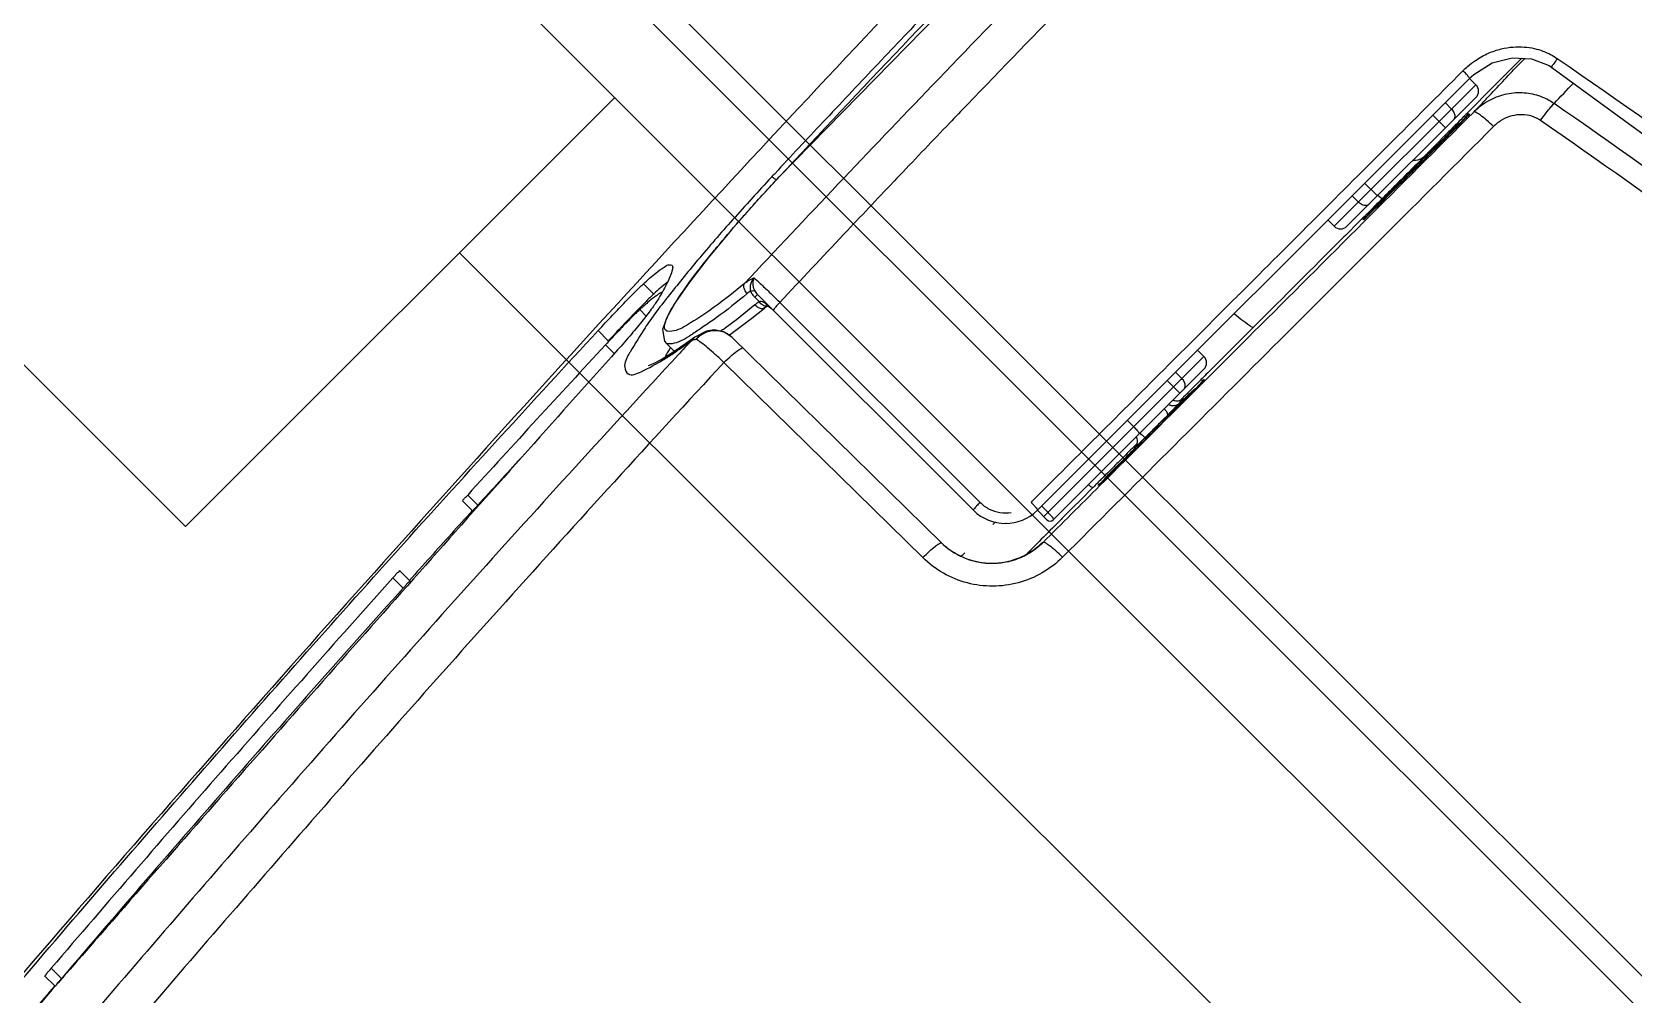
# Model space of a CAD drawing. Header units: millimetres. Extents: x 238075 to 303070, y -258150 to -205841.
# Drawn here: x 280618 to 280795.6, y -231018.2 to -230911.4 of the extents above; entities that cross this region are included whole.
import ezdxf

# ---------------------------------------------------------------- set-up
doc = ezdxf.new("R2010")
doc.units = ezdxf.units.MM
doc.header["$LTSCALE"] = 200
doc.layers.add('L4', color=4, linetype='Continuous')
doc.layers.add('아파트', color=253, linetype='Continuous')

msp = doc.modelspace()

# ---------------------------------------------------------------- linework, layer by layer
at = {"layer": 'L4'}
for p, q in [((280588.29, -230807.92), (281076.76, -231296.39)), ((281074.78, -231298.37), (280586.32, -230809.9)), ((280580.09, -230816.13, 0), (281068.56, -231304.6, 0)), ((280775.94, -230850.73), (280700.84, -230927.51)), ((280578.49, -230909.7), (280635.06, -230966.27)), ((280779.91, -230914.85), (280782.11, -230914.27)), ((280782.11, -230914.27), (280784.27, -230914.38)), ((280784.27, -230914.38), (280786.22, -230915.15)), ((280777.46, -230916.49), (280729.49, -230964.47)), ((280777.37, -230916.58), (280777.87, -230916.12)), ((280777.87, -230916.12), (280779.91, -230914.85)), ((280786.22, -230915.15), (280786.53, -230915.35)), ((280786.53, -230915.35), (280825.89, -230944.15)), ((280778.1, -230917.27), (280762.4, -230932.97)), ((280777.39, -230916.56), (280778.1, -230917.27)), ((280635.06, -230966.27), (280682.64, -230918.68, 0)), ((280778.1, -230918.69), (280763.81, -230932.97)), ((280775.41, -230919.96), (280774.7, -230919.25)), ((280774.72, -230922.06), (280773.31, -230920.64)), ((280776.3, -230921.63), (280775.33, -230922.61)), ((280776.74, -230921.18), (280776.3, -230921.63)), ((280776.98, -230920.93), (280776.74, -230921.18)), ((280777.1, -230920.8), (280776.98, -230920.93)), ((280777.19, -230920.7), (280777.1, -230920.8)), ((280777.23, -230920.66), (280777.19, -230920.7)), ((280777.26, -230920.62), (280777.23, -230920.66)), ((280777.29, -230920.59), (280777.26, -230920.62)), ((280777.31, -230920.57), (280777.29, -230920.59)), ((280777.32, -230920.56), (280777.31, -230920.57)), ((280777.33, -230920.55), (280777.32, -230920.56)), ((280775.33, -230922.61), (280773.28, -230924.68)), ((280773.28, -230924.68), (280770.28, -230927.67)), ((280700.84, -230927.51), (280698.65, -230929.89)), ((280700.84, -230927.51), (280700.85, -230927.5)), ((280767.19, -230929.6), (280765.77, -230928.18)), ((280770.28, -230927.67), (280768.02, -230929.9)), ((280698.65, -230929.89), (280695.6, -230933.35)), ((280764.38, -230929.58), (280765.08, -230930.28)), ((280768.02, -230929.9), (280766.95, -230930.95)), ((280761.69, -230932.26), (280762.4, -230932.97)), ((280765.69, -230932.17), (280765.67, -230932.18)), ((280765.71, -230932.15), (280765.69, -230932.17)), ((280765.74, -230932.12), (280765.71, -230932.15)), ((280765.77, -230932.09), (280765.74, -230932.12)), ((280765.81, -230932.05), (280765.77, -230932.09)), ((280765.86, -230932.01), (280765.81, -230932.05)), ((280765.98, -230931.9), (280765.86, -230932.01)), ((280766.12, -230931.76), (280765.98, -230931.9)), ((280766.38, -230931.51), (280766.12, -230931.76)), ((280766.95, -230930.95), (280766.38, -230931.51)), ((280695.6, -230933.35), (280692.99, -230936.48)), ((280665.43, -230935.9), (280957.82, -231228.28)), ((280692.99, -230936.48), (280690.91, -230939.17)), ((280685.82, -230939.35), (280686.96, -230940.48)), ((280690.91, -230939.17), (280689.38, -230941.38)), ((280689.38, -230941.38), (280688.4, -230943.09)), ((280698.17, -230940.83), (280698.47, -230940.53)), ((280698.17, -230940.83), (280698.67, -230941.34)), ((280698.47, -230940.53), (280722.41, -230964.47)), ((280685.41, -230942.21), (280686.12, -230942.92)), ((280688.4, -230943.09), (280687.93, -230944.41)), ((280695.47, -230944.92), (280697.84, -230943.15)), ((280697.84, -230943.15), (280699.23, -230942.04)), ((280699.23, -230942.04), (280699.29, -230941.99)), ((280699.29, -230941.99), (280699.57, -230941.8)), ((280699.59, -230941.77), (280699.33, -230941.5)), ((280699.59, -230941.77), (280699.59, -230941.77)), ((280699.59, -230941.78), (280699.6, -230941.78)), ((280699.6, -230941.78), (280699.61, -230941.78)), ((280699.61, -230941.78), (280699.77, -230941.89)), ((280699.77, -230941.89), (280700.02, -230942.1)), ((280700.02, -230942.1), (280700.31, -230942.38)), ((280700.31, -230942.38), (280700.39, -230942.45)), ((280700.39, -230942.45), (280700.39, -230942.44)), ((280700.95, -230941.41), (280723.13, -230963.59)), ((280680.8, -230944.54), (280681.93, -230945.68)), ((280687.93, -230944.41), (280688.16, -230945.73)), ((280692.82, -230944.6), (280691.53, -230945.26)), ((280693.68, -230944.47), (280692.82, -230944.6)), ((280694.72, -230944.67), (280693.68, -230944.47)), ((280695.66, -230945.29), (280694.72, -230944.67)), ((280695.29, -230945.04), (280695.47, -230944.92)), ((280681.62, -230946.12), (280682.57, -230947.07)), ((280688.16, -230945.73), (280688.33, -230945.93)), ((280688.32, -230945.91), (280689.25, -230946.85)), ((280688.33, -230945.93), (280688.32, -230945.91)), ((280690.5, -230946), (280689.07, -230946.98)), ((280691.53, -230945.26), (280690.5, -230946)), ((280691.53, -230945.26), (280691.18, -230945.62)), ((280718.86, -230968.09), (280695.66, -230945.29)), ((280747.96, -230947.41), (280747.25, -230946.7)), ((280686.44, -230948.42), (280686.35, -230948.44)), ((280686.99, -230948.18), (280686.44, -230948.42)), ((280687.88, -230947.71), (280686.99, -230948.18)), ((280689.07, -230946.98), (280687.88, -230947.71)), ((280716.79, -230969.72), (280694.75, -230948.07)), ((280747.96, -230947.41), (280730.19, -230965.18)), ((280747.96, -230948.83), (280731.25, -230965.53)), ((280745.29, -230951.49), (280743.88, -230950.08)), ((280744.81, -230949.15), (280745.51, -230949.86)), ((280747.82, -230950.2), (280747.73, -230950.3)), ((280747.86, -230950.16), (280747.82, -230950.2)), ((280747.89, -230950.12), (280747.86, -230950.16)), ((280747.92, -230950.09), (280747.89, -230950.12)), ((280747.94, -230950.07), (280747.92, -230950.09)), ((280747.95, -230950.05), (280747.94, -230950.07)), ((280747.96, -230950.05), (280747.95, -230950.05)), ((280746.93, -230951.13), (280745.96, -230952.11)), ((280747.37, -230950.67), (280746.93, -230951.13)), ((280747.61, -230950.43), (280747.37, -230950.67)), ((280747.73, -230950.3), (280747.61, -230950.43)), ((280745.96, -230952.11), (280743.91, -230954.18)), ((280744.73, -230952.34), (280744.49, -230952.25)), ((280744.98, -230952.37), (280744.73, -230952.34)), ((280745.21, -230952.34), (280744.98, -230952.37)), ((280745.41, -230952.26), (280745.21, -230952.34)), ((280745.55, -230952.17), (280745.41, -230952.26)), ((280745.6, -230952.13), (280745.55, -230952.17)), ((280745.6, -230952.14), (280745.6, -230952.13)), ((280740.17, -230955.2), (280739.46, -230954.49)), ((280743.91, -230954.18), (280740.91, -230957.17)), ((280740.91, -230957.17), (280738.66, -230959.4)), ((280740.29, -230957.53), (280740.36, -230957.45)), ((280737.59, -230960.45), (280737.01, -230961.01)), ((280738.66, -230959.4), (280737.59, -230960.45)), ((280736.32, -230961.67), (280736.3, -230961.68)), ((280736.34, -230961.65), (280736.32, -230961.67)), ((280736.37, -230961.62), (280736.34, -230961.65)), ((280736.41, -230961.59), (280736.37, -230961.62)), ((280736.45, -230961.55), (280736.41, -230961.59)), ((280736.49, -230961.51), (280736.45, -230961.55)), ((280736.61, -230961.4), (280736.49, -230961.51)), ((280736.75, -230961.26), (280736.61, -230961.4)), ((280737.01, -230961.01), (280736.75, -230961.26)), ((280665.75, -230963.41), (280666.88, -230964.54)), ((280666.34, -230962.78), (280667.47, -230963.91)), ((280729.49, -230964.47), (280730.55, -230965.53)), ((280729.96, -230963.99), (280730.67, -230964.7)), ((280726.02, -230965.93), (280725.98, -230965.93)), ((280726.05, -230965.93), (280726.02, -230965.93)), ((280727.13, -230965.79), (280727.13, -230965.79)), ((280730.03, -230968.06), (280730.08, -230968)), ((280730.08, -230968), (280730.12, -230968.04)), ((280659.9, -230972.27), (280658.77, -230971.14)), ((280659.19, -230973.1), (280658.05, -230971.97)), ((280620.18, -231015.28), (280621.31, -231016.42)), ((280619.44, -231016.1), (280620.58, -231017.23))]:
    msp.add_line(p, q, dxfattribs=at)
for points in [[(280700.85, -230927.5), (280718.97, -230908.1), (280737.43, -230889.02), (280756.2, -230870.26)], [(280741.1, -230893.48), (280733.28, -230901.38), (280725.52, -230909.34), (280717.83, -230917.36)], [(280744.94, -230895.65), (280737.14, -230903.53), (280729.4, -230911.48), (280721.71, -230919.48)], [(280718.9, -230902.98), (280696.16, -230926.97), (280673.81, -230951.32), (280651.84, -230976.02)], [(280717.26, -230909.22), (280715.33, -230911.25), (280713.4, -230913.28), (280711.47, -230915.32)], [(280777.17, -230915.25), (280777.46, -230915), (280777.75, -230914.77), (280778.06, -230914.56)], [(280778.06, -230914.56), (280778.52, -230914.26), (280779, -230913.99), (280779.49, -230913.77)], [(280783.18, -230914.32), (280781.62, -230915.9), (280780.05, -230917.48), (280778.48, -230919.07)], [(280779.49, -230913.77), (280779.95, -230913.58), (280780.42, -230913.41), (280780.9, -230913.3)], [(280780.9, -230913.3), (280781.33, -230913.19), (280781.78, -230913.11), (280782.23, -230913.08)], [(280782.11, -230915.81), (280782.58, -230915.32), (280783.04, -230914.83), (280783.51, -230914.34)], [(280782.23, -230913.08), (280782.64, -230913.05), (280783.05, -230913.04), (280783.46, -230913.08)], [(280783.46, -230913.08), (280783.83, -230913.1), (280784.2, -230913.16), (280784.56, -230913.24)], [(280784.56, -230913.24), (280784.9, -230913.32), (280785.22, -230913.41), (280785.54, -230913.53)], [(280785.54, -230913.53), (280785.83, -230913.64), (280786.12, -230913.77), (280786.39, -230913.91)], [(280786.39, -230913.91), (280786.64, -230914.05), (280786.89, -230914.19), (280787.12, -230914.35)], [(280787.12, -230914.35), (280786.99, -230914.53), (280786.93, -230914.7), (280786.76, -230914.89)], [(280787.12, -230914.35), (280801.06, -230923.92), (280814.7, -230933.92), (280828.01, -230944.35)], [(280711.47, -230915.32), (280709.55, -230917.35), (280707.63, -230919.39), (280705.72, -230921.43)], [(280760.44, -230931.94), (280765.82, -230926.56), (280771.2, -230921.19), (280776.58, -230915.81)], [(280776.58, -230915.81), (280776.61, -230915.77), (280776.64, -230915.74), (280776.67, -230915.71)], [(280776.67, -230915.71), (280776.83, -230915.55), (280777, -230915.4), (280777.17, -230915.25)], [(280776.67, -230915.71), (280776.81, -230915.84), (280776.93, -230915.97), (280777.05, -230916.1)], [(280777.05, -230916.1), (280777.14, -230916.21), (280777.22, -230916.32), (280777.31, -230916.43)], [(280777.31, -230916.43), (280777.34, -230916.48), (280777.4, -230916.55), (280777.36, -230916.59)], [(280778.78, -230919.33), (280779.89, -230918.16), (280781, -230916.98), (280782.11, -230915.81)], [(280786.76, -230914.89), (280786.63, -230915.04), (280786.43, -230915.21), (280786.53, -230915.34)], [(280717.83, -230917.36), (280710.84, -230924.64), (280703.9, -230931.96), (280697.02, -230939.33)], [(280778.1, -230918.69), (280778.49, -230918.3), (280778.49, -230917.66), (280778.1, -230917.27)], [(280783.22, -230918.17), (280782.58, -230918.15), (280781.93, -230918.21), (280781.3, -230918.36)], [(280785.09, -230918.51), (280784.49, -230918.31), (280783.86, -230918.2), (280783.22, -230918.17)], [(280786.77, -230919.35), (280787.48, -230918.6), (280788.2, -230917.84), (280788.91, -230917.09)], [(280721.71, -230919.48), (280721.06, -230920.16), (280720.4, -230920.85), (280719.75, -230921.53)], [(280775.7, -230920.37), (280775.63, -230920.22), (280775.53, -230920.08), (280775.41, -230919.96)], [(280778.19, -230919.35), (280777.85, -230919.7), (280777.51, -230920.04), (280777.17, -230920.39)], [(280779.47, -230919.09), (280778.88, -230919.41), (280778.34, -230919.83), (280777.86, -230920.3)], [(280777.86, -230920.3), (280778.08, -230920.07), (280778.29, -230919.85), (280778.5, -230919.63)], [(280778.48, -230919.07), (280778.38, -230919.16), (280778.29, -230919.26), (280778.19, -230919.35)], [(280778.5, -230919.63), (280778.59, -230919.53), (280778.69, -230919.43), (280778.78, -230919.33)], [(280781.3, -230918.36), (280780.66, -230918.52), (280780.04, -230918.76), (280779.47, -230919.09)], [(280786.77, -230919.35), (280786.25, -230918.99), (280785.68, -230918.71), (280785.09, -230918.51)], [(280785.89, -230920.39), (280786.06, -230920.17), (280786.24, -230919.95), (280786.42, -230919.73)], [(280786.42, -230919.73), (280786.53, -230919.6), (280786.64, -230919.46), (280786.77, -230919.35)], [(280824.68, -230947.18), (280812.32, -230937.53), (280799.67, -230928.25), (280786.77, -230919.35)], [(280705.72, -230921.43), (280703.95, -230923.31), (280702.17, -230925.2), (280700.41, -230927.1)], [(280719.75, -230921.53), (280717.91, -230923.45), (280716.09, -230925.36), (280714.26, -230927.28)], [(280777.86, -230920.3), (280769.72, -230928.44), (280761.58, -230936.59), (280753.43, -230944.73)], [(280774.85, -230922.93), (280775.28, -230922.48), (280775.69, -230921.99), (280776.19, -230921.62)], [(280776.38, -230921.54), (280775.99, -230922.01), (280775.54, -230922.42), (280775.11, -230922.83)], [(280776.05, -230921.52), (280775.74, -230921.83), (280775.43, -230922.14), (280775.12, -230922.45)], [(280775.65, -230921.13), (280775.74, -230921.05), (280775.78, -230920.92), (280775.79, -230920.8)], [(280775.79, -230920.8), (280775.8, -230920.65), (280775.76, -230920.51), (280775.7, -230920.37)], [(280776.86, -230920.7), (280776.59, -230920.97), (280776.32, -230921.25), (280776.05, -230921.52)], [(280776.19, -230921.62), (280776.51, -230921.37), (280776.84, -230921.12), (280777.06, -230920.78)], [(280777.15, -230920.75), (280776.83, -230920.94), (280776.62, -230921.26), (280776.38, -230921.54)], [(280777, -230920.56), (280776.95, -230920.61), (280776.91, -230920.65), (280776.86, -230920.7)], [(280777.17, -230920.39), (280777.11, -230920.45), (280777.06, -230920.5), (280777, -230920.56)], [(280777.06, -230920.78), (280777.13, -230920.66), (280777.27, -230920.41), (280777.37, -230920.5)], [(280777.37, -230920.5), (280777.45, -230920.58), (280777.24, -230920.69), (280777.15, -230920.75)], [(280778.12, -230920.34), (280778.03, -230920.29), (280777.93, -230920.24), (280777.86, -230920.3)], [(280778.61, -230920.65), (280778.46, -230920.55), (280778.32, -230920.45), (280778.12, -230920.34)], [(280779.29, -230921.2), (280779.06, -230921.01), (280778.83, -230920.82), (280778.61, -230920.65)], [(280780.05, -230921.91), (280779.8, -230921.67), (280779.55, -230921.43), (280779.29, -230921.2)], [(280781.01, -230921.17), (280780.66, -230921.37), (280780.34, -230921.62), (280780.05, -230921.91)], [(280782.1, -230920.72), (280781.72, -230920.82), (280781.35, -230920.97), (280781.01, -230921.17)], [(280783.22, -230920.59), (280782.84, -230920.58), (280782.46, -230920.63), (280782.1, -230920.72)], [(280784.3, -230920.77), (280783.95, -230920.65), (280783.59, -230920.6), (280783.22, -230920.59)], [(280785.27, -230921.24), (280784.98, -230921.04), (280784.65, -230920.88), (280784.3, -230920.77)], [(280785.27, -230921.24), (280785.47, -230920.96), (280785.68, -230920.67), (280785.89, -230920.39)], [(280823.09, -230949.03), (280810.76, -230939.4), (280798.14, -230930.13), (280785.27, -230921.24)], [(280780.05, -230921.91), (280771.91, -230930.06), (280763.76, -230938.2), (280755.61, -230946.35)], [(280775.04, -230922.53), (280774.16, -230923.42), (280773.28, -230924.31), (280772.41, -230925.19)], [(280773.17, -230924.59), (280773.73, -230924.04), (280774.31, -230923.5), (280774.85, -230922.93)], [(280775.11, -230922.83), (280774.56, -230923.36), (280774.02, -230923.92), (280773.48, -230924.47)], [(280775.12, -230922.45), (280775.09, -230922.48), (280775.07, -230922.51), (280775.04, -230922.53)], [(280772.41, -230925.19), (280771.93, -230925.68), (280771.45, -230926.16), (280770.97, -230926.64)], [(280771.33, -230926.42), (280771.94, -230925.81), (280772.55, -230925.19), (280773.17, -230924.59)], [(280771.41, -230925.64), (280771.77, -230925.59), (280772.14, -230925.45), (280772.4, -230925.19)], [(280773.48, -230924.47), (280772.88, -230925.09), (280772.26, -230925.69), (280771.65, -230926.3)], [(280700.41, -230927.1), (280700.27, -230927.24), (280700.14, -230927.39), (280700, -230927.53)], [(280770.97, -230926.64), (280770.45, -230927.16), (280769.94, -230927.68), (280769.42, -230928.19)], [(280769.5, -230928.25), (280770.1, -230927.64), (280770.72, -230927.03), (280771.33, -230926.42)], [(280771.65, -230926.3), (280771.04, -230926.91), (280770.43, -230927.53), (280769.81, -230928.14)], [(280771.17, -230925.66), (280771.25, -230925.65), (280771.33, -230925.65), (280771.41, -230925.64)], [(280700, -230927.53), (280698.56, -230929.08), (280697.12, -230930.66), (280695.71, -230932.24)], [(280697.58, -230931.1), (280698.65, -230929.88), (280699.75, -230928.69), (280700.85, -230927.5)], [(280700.3, -230927.65), (280700.21, -230927.59), (280700.11, -230927.52), (280700, -230927.53)], [(280700.55, -230927.83), (280700.47, -230927.77), (280700.38, -230927.71), (280700.3, -230927.65)], [(280713.5, -230928.08), (280711.7, -230929.98), (280709.9, -230931.88), (280708.1, -230933.78)], [(280714.26, -230927.28), (280714.01, -230927.55), (280713.75, -230927.81), (280713.5, -230928.08)], [(280769.42, -230928.19), (280768.89, -230928.73), (280768.35, -230929.26), (280767.81, -230929.8)], [(280767.87, -230929.89), (280768.43, -230929.36), (280768.96, -230928.8), (280769.5, -230928.25)], [(280769.81, -230928.14), (280769.25, -230928.69), (280768.68, -230929.23), (280768.13, -230929.8)], [(280765.5, -230930.58), (280765.35, -230930.51), (280765.2, -230930.4), (280765.08, -230930.28)], [(280765.93, -230930.66), (280765.78, -230930.68), (280765.63, -230930.64), (280765.5, -230930.58)], [(280766.26, -230930.53), (280766.17, -230930.61), (280766.05, -230930.65), (280765.93, -230930.66)], [(280767.6, -230930.01), (280767.29, -230930.32), (280766.98, -230930.63), (280766.67, -230930.94)], [(280766.74, -230931.01), (280767.08, -230930.6), (280767.49, -230930.26), (280767.87, -230929.89)], [(280768.13, -230929.8), (280767.7, -230930.24), (280767.28, -230930.71), (280766.79, -230931.11)], [(280767.24, -230929.54), (280767.3, -230929.58), (280767.34, -230929.62), (280767.4, -230929.66)], [(280767.4, -230929.66), (280767.53, -230929.76), (280767.7, -230929.89), (280767.81, -230929.8)], [(280767.68, -230929.93), (280767.66, -230929.96), (280767.63, -230929.99), (280767.6, -230930.01)], [(280767.81, -230929.8), (280767.77, -230929.84), (280767.73, -230929.89), (280767.68, -230929.93)], [(280695.71, -230932.24), (280694.39, -230933.72), (280693.09, -230935.22), (280691.82, -230936.74)], [(280694.24, -230934.97), (280695.07, -230933.98), (280695.91, -230932.99), (280696.77, -230932.01)], [(280696.77, -230932.01), (280696.9, -230931.86), (280697.03, -230931.71), (280697.16, -230931.57)], [(280697.16, -230931.57), (280697.3, -230931.41), (280697.44, -230931.25), (280697.58, -230931.1)], [(280751.91, -230940.48), (280754.75, -230937.63), (280757.6, -230934.79), (280760.44, -230931.94)], [(280765.55, -230932.06), (280765.2, -230932.41), (280764.86, -230932.75), (280764.51, -230933.1)], [(280765.61, -230932.23), (280765.53, -230932.15), (280765.74, -230932.03), (280765.84, -230931.97)], [(280765.71, -230931.9), (280765.66, -230931.96), (280765.6, -230932.01), (280765.55, -230932.06)], [(280765.87, -230932.03), (280765.82, -230932.12), (280765.69, -230932.3), (280765.61, -230932.23)], [(280765.86, -230931.76), (280765.81, -230931.81), (280765.76, -230931.85), (280765.71, -230931.9)], [(280765.84, -230931.97), (280766.15, -230931.78), (280766.38, -230931.48), (280766.6, -230931.18)], [(280766.07, -230931.55), (280766, -230931.62), (280765.93, -230931.69), (280765.86, -230931.76)], [(280765.92, -230931.95), (280765.91, -230931.98), (280765.89, -230932), (280765.87, -230932.03)], [(280766.79, -230931.11), (280766.48, -230931.37), (280766.14, -230931.61), (280765.92, -230931.95)], [(280766.67, -230930.94), (280766.47, -230931.14), (280766.27, -230931.35), (280766.07, -230931.55)], [(280766.6, -230931.18), (280766.65, -230931.12), (280766.69, -230931.06), (280766.74, -230931.01)], [(280708.04, -230933.85), (280705.67, -230936.37), (280703.31, -230938.88), (280700.95, -230941.41)], [(280708.1, -230933.78), (280708.08, -230933.81), (280708.06, -230933.83), (280708.04, -230933.85)], [(280762.4, -230932.97), (280762.79, -230933.36), (280763.42, -230933.36), (280763.81, -230932.97)], [(280764.23, -230933.38), (280763.83, -230933.78), (280763.43, -230934.18), (280763.03, -230934.58)], [(280764.51, -230933.1), (280764.42, -230933.19), (280764.32, -230933.29), (280764.23, -230933.38)], [(280691.22, -230938.77), (280692.02, -230937.7), (280692.86, -230936.64), (280693.71, -230935.61)], [(280693.71, -230935.61), (280693.77, -230935.54), (280693.82, -230935.47), (280693.88, -230935.4)], [(280693.88, -230935.4), (280694, -230935.26), (280694.12, -230935.12), (280694.24, -230934.97)], [(280763.03, -230934.58), (280761.44, -230936.17), (280759.85, -230937.76), (280758.25, -230939.36)], [(280687.21, -230938.15), (280687.5, -230937.92), (280687.8, -230937.7), (280688.12, -230937.49)], [(280688.12, -230937.49), (280688.3, -230937.37), (280688.48, -230937.24), (280688.7, -230937.23)], [(280691.82, -230936.74), (280690.7, -230938.08), (280689.61, -230939.43), (280688.53, -230940.8)], [(280688.7, -230937.23), (280688.79, -230937.22), (280688.89, -230937.23), (280688.97, -230937.28)], [(280689.04, -230937.73), (280688.97, -230938.02), (280688.89, -230938.26), (280688.79, -230938.5)], [(280688.97, -230937.28), (280688.98, -230937.29), (280688.99, -230937.3), (280689, -230937.31)], [(280689, -230937.31), (280689.1, -230937.41), (280689.07, -230937.57), (280689.04, -230937.73)], [(280684.98, -230940.17), (280685.25, -230939.89), (280685.53, -230939.61), (280685.82, -230939.35)], [(280685.82, -230939.35), (280686.27, -230938.94), (280686.73, -230938.52), (280687.21, -230938.15)], [(280688.46, -230939.19), (280687.96, -230939.59), (280687.47, -230940.01), (280687, -230940.44)], [(280688.27, -230939.6), (280688.12, -230939.89), (280687.97, -230940.17), (280687.81, -230940.46)], [(280688.79, -230938.5), (280688.65, -230938.86), (280688.46, -230939.24), (280688.27, -230939.6)], [(280689.33, -230941.5), (280689.93, -230940.56), (280690.56, -230939.66), (280691.22, -230938.77)], [(280697.02, -230939.33), (280695.94, -230940.22), (280694.84, -230941.1), (280693.71, -230941.91)], [(280696.95, -230939.64), (280696.95, -230939.53), (280696.96, -230939.42), (280697.02, -230939.33)], [(280697.52, -230938.99), (280697.35, -230939.09), (280697.18, -230939.21), (280697.02, -230939.33)], [(280698.08, -230938.69), (280697.89, -230938.78), (280697.7, -230938.88), (280697.52, -230938.99)], [(280697.69, -230939.42), (280697.67, -230939.5), (280697.66, -230939.57), (280697.65, -230939.65)], [(280697.76, -230939.21), (280697.73, -230939.28), (280697.71, -230939.35), (280697.69, -230939.42)], [(280697.85, -230939.02), (280697.81, -230939.09), (280697.79, -230939.15), (280697.76, -230939.21)], [(280697.95, -230938.85), (280697.91, -230938.9), (280697.88, -230938.96), (280697.85, -230939.02)], [(280697.95, -230939.18), (280697.94, -230939.25), (280697.94, -230939.32), (280697.94, -230939.38)], [(280697.94, -230939.38), (280697.95, -230939.46), (280697.96, -230939.53), (280697.97, -230939.6)], [(280698.07, -230938.69), (280698.03, -230938.74), (280697.99, -230938.79), (280697.95, -230938.85)], [(280697.97, -230939), (280697.96, -230939.06), (280697.95, -230939.12), (280697.95, -230939.18)], [(280698.01, -230938.84), (280698, -230938.89), (280697.98, -230938.95), (280697.97, -230939)], [(280697.97, -230939.6), (280697.99, -230939.69), (280698.01, -230939.77), (280698.03, -230939.84)], [(280698.07, -230938.69), (280698.05, -230938.74), (280698.03, -230938.79), (280698.01, -230938.84)], [(280698.07, -230938.69), (280698.31, -230938.89), (280698.54, -230939.1), (280698.77, -230939.32)], [(280698.77, -230939.32), (280699.1, -230939.63), (280699.44, -230939.95), (280699.77, -230940.26)], [(280758.25, -230939.36), (280756.66, -230940.95), (280755.07, -230942.54), (280753.48, -230944.13)], [(280682.4, -230942.83), (280682.87, -230942.34), (280683.34, -230941.84), (280683.81, -230941.35)], [(280683.81, -230941.35), (280684.2, -230940.95), (280684.59, -230940.56), (280684.98, -230940.17)], [(280686.11, -230941.3), (280685.72, -230941.69), (280685.33, -230942.09), (280684.94, -230942.49)], [(280686.45, -230941.29), (280686.1, -230941.59), (280685.75, -230941.9), (280685.41, -230942.21)], [(280686.96, -230940.48), (280686.67, -230940.75), (280686.39, -230941.02), (280686.11, -230941.3)], [(280687.23, -230940.68), (280686.96, -230940.88), (280686.71, -230941.08), (280686.45, -230941.29)], [(280687.48, -230941.01), (280687.28, -230941.35), (280687.05, -230941.68), (280686.82, -230942.01)], [(280687, -230940.44), (280686.99, -230940.46), (280686.97, -230940.47), (280686.96, -230940.48)], [(280687.29, -230940.65), (280687.27, -230940.66), (280687.25, -230940.67), (280687.23, -230940.68)], [(280687.9, -230940.28), (280687.68, -230940.38), (280687.48, -230940.51), (280687.29, -230940.65)], [(280687.81, -230940.46), (280687.7, -230940.64), (280687.59, -230940.83), (280687.48, -230941.01)], [(280688.49, -230940.85), (280688.34, -230941.04), (280688.19, -230941.23), (280688.04, -230941.42)], [(280688.53, -230940.8), (280688.51, -230940.81), (280688.5, -230940.83), (280688.49, -230940.85)], [(280697.32, -230940.43), (280696.2, -230941.36), (280695.07, -230942.28), (280693.89, -230943.13)], [(280697.06, -230940.04), (280697, -230939.91), (280696.96, -230939.78), (280696.95, -230939.64)], [(280697.32, -230940.43), (280697.21, -230940.31), (280697.13, -230940.18), (280697.06, -230940.04)], [(280697.49, -230940.29), (280697.43, -230940.34), (280697.37, -230940.38), (280697.32, -230940.43)], [(280697.67, -230940.16), (280697.61, -230940.2), (280697.55, -230940.25), (280697.49, -230940.29)], [(280697.65, -230939.65), (280697.64, -230939.73), (280697.64, -230939.81), (280697.64, -230939.9)], [(280697.64, -230939.9), (280697.64, -230939.98), (280697.65, -230940.07), (280697.67, -230940.16)], [(280697.67, -230940.16), (280697.74, -230940.14), (280697.8, -230940.12), (280697.87, -230940.11)], [(280697.67, -230940.16), (280697.73, -230940.28), (280697.8, -230940.4), (280697.88, -230940.51)], [(280697.87, -230940.11), (280697.96, -230940.09), (280698.06, -230940.07), (280698.14, -230940.1)], [(280697.88, -230940.51), (280697.97, -230940.62), (280698.07, -230940.73), (280698.17, -230940.83)], [(280698.03, -230939.84), (280698.06, -230939.93), (280698.1, -230940.02), (280698.14, -230940.1)], [(280698.14, -230940.1), (280698.18, -230940.18), (280698.23, -230940.24), (280698.28, -230940.31)], [(280698.28, -230940.31), (280698.34, -230940.39), (280698.4, -230940.46), (280698.47, -230940.53)], [(280698.67, -230941.34), (280698.59, -230941.39), (280698.5, -230941.44), (280698.42, -230941.5)], [(280698.77, -230941.32), (280698.74, -230941.32), (280698.7, -230941.33), (280698.67, -230941.34)], [(280699.07, -230941.73), (280698.91, -230941.63), (280698.78, -230941.49), (280698.67, -230941.34)], [(280699.01, -230941.34), (280698.93, -230941.32), (280698.85, -230941.31), (280698.77, -230941.32)], [(280699.16, -230941.4), (280699.11, -230941.38), (280699.06, -230941.36), (280699.01, -230941.34)], [(280699.33, -230941.5), (280699.28, -230941.47), (280699.22, -230941.43), (280699.16, -230941.4)], [(280699.77, -230940.26), (280699.99, -230940.48), (280700.21, -230940.69), (280700.44, -230940.91)], [(280700.44, -230940.91), (280700.61, -230941.08), (280700.78, -230941.24), (280700.95, -230941.41)], [(280744.48, -230947.9), (280746.86, -230945.52), (280749.24, -230943.14), (280751.62, -230940.76)], [(280751.62, -230940.76), (280751.72, -230940.67), (280751.81, -230940.57), (280751.91, -230940.48)], [(280680.8, -230944.54), (280681.33, -230943.97), (280681.86, -230943.4), (280682.4, -230942.83)], [(280684.94, -230942.49), (280684.47, -230942.98), (280683.99, -230943.48), (280683.52, -230943.98)], [(280684.65, -230942.94), (280684.48, -230943.11), (280684.32, -230943.28), (280684.15, -230943.44)], [(280685.07, -230942.53), (280684.93, -230942.67), (280684.79, -230942.8), (280684.65, -230942.94)], [(280685.41, -230942.21), (280685.29, -230942.32), (280685.18, -230942.42), (280685.07, -230942.53)], [(280686.82, -230942.01), (280686.49, -230942.45), (280686.15, -230942.89), (280685.81, -230943.33)], [(280688.04, -230941.42), (280687.52, -230942.08), (280687.01, -230942.76), (280686.52, -230943.45)], [(280688.32, -230943.44), (280688.55, -230942.75), (280688.93, -230942.12), (280689.33, -230941.5)], [(280693.71, -230941.91), (280692.85, -230942.53), (280691.96, -230943.11), (280691.05, -230943.69)], [(280693.89, -230943.13), (280693.43, -230943.46), (280692.95, -230943.78), (280692.48, -230944.1)], [(280698.18, -230941.68), (280697.1, -230942.57), (280696.01, -230943.46), (280694.87, -230944.27)], [(280698.42, -230941.5), (280698.33, -230941.56), (280698.25, -230941.62), (280698.18, -230941.68)], [(280698.6, -230942.02), (280698.44, -230941.93), (280698.3, -230941.82), (280698.18, -230941.68)], [(280699.02, -230942.12), (280698.87, -230942.14), (280698.72, -230942.09), (280698.6, -230942.02)], [(280699.23, -230942.03), (280699.17, -230942.08), (280699.09, -230942.11), (280699.02, -230942.12)], [(280699.47, -230941.84), (280699.34, -230941.87), (280699.19, -230941.81), (280699.07, -230941.73)], [(280699.52, -230941.64), (280699.46, -230941.59), (280699.4, -230941.54), (280699.33, -230941.5)], [(280699.57, -230941.79), (280699.54, -230941.81), (280699.51, -230941.83), (280699.47, -230941.84)], [(280699.69, -230941.78), (280699.63, -230941.73), (280699.58, -230941.68), (280699.52, -230941.64)], [(280699.85, -230941.93), (280699.8, -230941.88), (280699.74, -230941.83), (280699.69, -230941.78)], [(280700.02, -230942.09), (280699.97, -230942.03), (280699.91, -230941.98), (280699.85, -230941.93)], [(280700.2, -230942.26), (280700.14, -230942.2), (280700.08, -230942.14), (280700.02, -230942.09)], [(280700.39, -230942.44), (280700.33, -230942.38), (280700.26, -230942.32), (280700.2, -230942.26)], [(280700.31, -230942.14), (280700.27, -230942.18), (280700.21, -230942.26), (280700.25, -230942.3)], [(280700.57, -230941.81), (280700.48, -230941.92), (280700.39, -230942.03), (280700.31, -230942.14)], [(280700.95, -230941.41), (280700.82, -230941.54), (280700.68, -230941.67), (280700.57, -230941.81)], [(280751.32, -230942.63), (280751.6, -230942.88), (280751.89, -230943.14), (280752.17, -230943.35)], [(280670.03, -230956.26), (280673.6, -230952.34), (280677.19, -230948.43), (280680.8, -230944.54)], [(280683.52, -230943.98), (280682.99, -230944.54), (280682.46, -230945.11), (280681.93, -230945.68)], [(280682.97, -230944.67), (280682.75, -230944.91), (280682.53, -230945.14), (280682.31, -230945.37)], [(280684.49, -230944.92), (280683.98, -230945.52), (280683.47, -230946.11), (280682.95, -230946.69)], [(280683.59, -230944.02), (280683.39, -230944.24), (280683.18, -230944.46), (280682.97, -230944.67)], [(280684.15, -230943.44), (280683.97, -230943.64), (280683.78, -230943.83), (280683.59, -230944.02)], [(280686, -230944.22), (280685.44, -230945.09), (280684.94, -230945.99), (280684.38, -230946.86)], [(280685.81, -230943.33), (280685.38, -230943.87), (280684.94, -230944.4), (280684.49, -230944.92)], [(280686.52, -230943.45), (280686.35, -230943.71), (280686.17, -230943.96), (280686, -230944.22)], [(280688.27, -230944.49), (280688.03, -230944.23), (280688.21, -230943.77), (280688.32, -230943.44)], [(280689.2, -230944.57), (280688.89, -230944.63), (280688.49, -230944.71), (280688.27, -230944.49)], [(280691.05, -230943.69), (280690.47, -230944.07), (280689.87, -230944.44), (280689.2, -230944.57)], [(280691.29, -230944.9), (280691.24, -230944.94), (280691.19, -230944.97), (280691.13, -230945.01)], [(280692.48, -230944.1), (280692.08, -230944.37), (280691.69, -230944.63), (280691.29, -230944.9)], [(280692.11, -230945.01), (280692.2, -230944.93), (280692.29, -230944.86), (280692.39, -230944.8)], [(280692.23, -230945.01), (280692.34, -230944.93), (280692.46, -230944.86), (280692.58, -230944.8)], [(280692.39, -230944.8), (280692.49, -230944.74), (280692.59, -230944.69), (280692.7, -230944.65)], [(280692.58, -230944.8), (280692.7, -230944.74), (280692.82, -230944.68), (280692.95, -230944.64)], [(280692.7, -230944.65), (280692.74, -230944.63), (280692.78, -230944.62), (280692.82, -230944.6)], [(280692.95, -230944.64), (280693.08, -230944.6), (280693.21, -230944.57), (280693.35, -230944.54)], [(280693.35, -230944.54), (280693.47, -230944.52), (280693.6, -230944.51), (280693.73, -230944.51)], [(280693.73, -230944.51), (280693.85, -230944.51), (280693.97, -230944.51), (280694.09, -230944.52)], [(280694.09, -230944.52), (280694.2, -230944.54), (280694.31, -230944.56), (280694.42, -230944.59)], [(280694.8, -230944.33), (280694.66, -230944.42), (280694.52, -230944.52), (280694.39, -230944.61)], [(280694.42, -230944.59), (280694.52, -230944.61), (280694.63, -230944.64), (280694.73, -230944.68)], [(280694.73, -230944.68), (280694.84, -230944.73), (280694.94, -230944.77), (280695.04, -230944.83)], [(280694.87, -230944.27), (280694.84, -230944.29), (280694.82, -230944.31), (280694.8, -230944.33)], [(280695.04, -230944.83), (280695.15, -230944.89), (280695.25, -230944.95), (280695.35, -230945.02)], [(280753.43, -230944.73), (280751.63, -230946.53), (280749.84, -230948.33), (280748.04, -230950.12)], [(280753.48, -230944.13), (280751.77, -230945.83), (280750.07, -230947.54), (280748.37, -230949.24)], [(280752.17, -230943.35), (280752.45, -230943.56), (280752.7, -230943.73), (280753.05, -230943.99)], [(280753.05, -230943.99), (280753.2, -230944.1), (280753.36, -230944.22), (280753.48, -230944.13)], [(280682.95, -230946.69), (280679.41, -230950.65), (280675.87, -230954.61), (280672.34, -230958.57)], [(280681.62, -230946.12), (280679.07, -230948.87), (280676.52, -230951.63), (280673.98, -230954.4)], [(280682.31, -230945.37), (280682.08, -230945.62), (280681.85, -230945.87), (280681.62, -230946.12)], [(280689.23, -230945.95), (280688.94, -230946.01), (280688.59, -230946.08), (280688.34, -230945.92)], [(280688.81, -230946.4), (280688.71, -230946.57), (280688.61, -230946.74), (280688.52, -230946.91)], [(280691.13, -230945.01), (280690.55, -230945.41), (280689.92, -230945.8), (280689.23, -230945.95)], [(280689.34, -230946.92), (280689.96, -230946.5), (280690.57, -230946.06), (280691.18, -230945.62)], [(280691.18, -230945.62), (280690.67, -230946.16), (280690.17, -230946.7), (280689.67, -230947.24)], [(280691.18, -230945.62), (280691.25, -230945.58), (280691.33, -230945.55), (280691.42, -230945.53)], [(280691.42, -230945.53), (280691.47, -230945.52), (280691.52, -230945.51), (280691.57, -230945.51)], [(280691.57, -230945.51), (280691.61, -230945.5), (280691.64, -230945.5), (280691.68, -230945.5)], [(280691.68, -230945.5), (280691.74, -230945.41), (280691.8, -230945.33), (280691.87, -230945.25)], [(280691.68, -230945.5), (280691.76, -230945.41), (280691.84, -230945.32), (280691.93, -230945.25)], [(280692.21, -230945.88), (280692.04, -230945.74), (280691.87, -230945.61), (280691.68, -230945.5)], [(280691.87, -230945.25), (280691.95, -230945.16), (280692.03, -230945.08), (280692.11, -230945.01)], [(280691.93, -230945.25), (280692.03, -230945.16), (280692.13, -230945.08), (280692.23, -230945.01)], [(280692.94, -230946.46), (280692.7, -230946.26), (280692.46, -230946.07), (280692.21, -230945.88)], [(280693.81, -230947.21), (280693.52, -230946.96), (280693.23, -230946.71), (280692.94, -230946.46)], [(280695.35, -230945.02), (280695.46, -230945.1), (280695.57, -230945.19), (280695.66, -230945.29)], [(280696.16, -230946.83), (280696.31, -230946.72), (280696.44, -230946.63), (280696.64, -230946.52)], [(280696.64, -230946.52), (280696.73, -230946.47), (280696.82, -230946.43), (280696.88, -230946.48)], [(280755.61, -230946.35), (280747.84, -230954.13), (280740.06, -230961.9), (280732.29, -230969.67)], [(280689.67, -230947.24), (280682.05, -230955.49), (280674.48, -230963.79), (280666.98, -230972.15)], [(280694.75, -230948.07), (280686.62, -230956.86), (280678.55, -230965.71), (280670.56, -230974.62)], [(280684.21, -230947.14), (280683.94, -230947.57), (280683.68, -230948.09), (280683.75, -230948.6)], [(280684.38, -230946.86), (280684.32, -230946.95), (280684.26, -230947.05), (280684.21, -230947.14)], [(280685.56, -230949.1), (280686.49, -230948.64), (280687.17, -230948.29), (280687.94, -230947.83)], [(280687.94, -230947.83), (280688.34, -230947.59), (280688.73, -230947.34), (280689.12, -230947.08)], [(280688.52, -230946.91), (280688.43, -230947.06), (280688.34, -230947.21), (280688.26, -230947.37)], [(280689.12, -230947.08), (280689.19, -230947.03), (280689.27, -230946.97), (280689.34, -230946.92)], [(280694.75, -230948.07), (280694.44, -230947.78), (280694.12, -230947.5), (280693.81, -230947.21)], [(280694.75, -230948.07), (280695, -230947.83), (280695.24, -230947.6), (280695.51, -230947.37)], [(280695.51, -230947.37), (280695.72, -230947.18), (280695.95, -230946.99), (280696.16, -230946.83)], [(280728.79, -230963.59), (280734.02, -230958.36), (280739.25, -230953.13), (280744.48, -230947.9)], [(280747.96, -230948.83), (280748.35, -230948.44), (280748.35, -230947.8), (280747.96, -230947.41)], [(280683.75, -230948.6), (280683.78, -230948.88), (280683.92, -230949.21), (280684.14, -230949.35)], [(280684.14, -230949.35), (280684.5, -230949.61), (280685.06, -230949.34), (280685.56, -230949.1)], [(280748.04, -230950.12), (280744.16, -230954.01), (280740.27, -230957.89), (280736.39, -230961.77)], [(280745.8, -230950.27), (280745.73, -230950.12), (280745.63, -230949.97), (280745.51, -230949.86)], [(280745.89, -230950.7), (280745.9, -230950.55), (280745.86, -230950.4), (280745.8, -230950.27)], [(280746.82, -230951.12), (280747.1, -230950.9), (280747.39, -230950.76), (280747.69, -230950.28)], [(280747.78, -230950.25), (280747.47, -230950.44), (280747.25, -230950.76), (280747.01, -230951.04)], [(280747.46, -230950.15), (280747.39, -230950.22), (280747.32, -230950.29), (280747.25, -230950.36)], [(280747.56, -230950.05), (280747.52, -230950.08), (280747.49, -230950.11), (280747.46, -230950.15)], [(280747.76, -230949.84), (280747.69, -230949.91), (280747.62, -230949.98), (280747.56, -230950.05)], [(280747.69, -230950.28), (280747.79, -230950.11), (280747.9, -230949.9), (280748, -230950)], [(280748.37, -230949.24), (280748.16, -230949.44), (280747.96, -230949.64), (280747.76, -230949.84)], [(280748, -230950), (280748.08, -230950.08), (280747.87, -230950.19), (280747.78, -230950.25)], [(280745.48, -230952.43), (280745.93, -230951.96), (280746.38, -230951.45), (280746.82, -230951.12)], [(280745.61, -230951.99), (280745.58, -230952.02), (280745.56, -230952.05), (280745.53, -230952.07)], [(280745.7, -230951.9), (280745.67, -230951.93), (280745.64, -230951.96), (280745.61, -230951.99)], [(280745.86, -230951.74), (280745.81, -230951.79), (280745.76, -230951.85), (280745.7, -230951.9)], [(280747.01, -230951.04), (280746.62, -230951.51), (280746.18, -230951.91), (280745.74, -230952.33)], [(280745.75, -230951.03), (280745.84, -230950.94), (280745.88, -230950.82), (280745.89, -230950.7)], [(280746.17, -230951.44), (280746.07, -230951.54), (280745.97, -230951.64), (280745.86, -230951.74)], [(280746.9, -230950.7), (280746.66, -230950.95), (280746.41, -230951.19), (280746.17, -230951.44)], [(280747.25, -230950.36), (280747.13, -230950.47), (280747.02, -230950.59), (280746.9, -230950.7)], [(280743.73, -230953.41), (280743.68, -230953.35), (280743.62, -230953.28), (280743.56, -230953.22)], [(280743.92, -230953.73), (280743.87, -230953.6), (280743.8, -230953.51), (280743.73, -230953.41)], [(280743.8, -230954.09), (280744.36, -230953.54), (280744.92, -230953.02), (280745.48, -230952.43)], [(280743.94, -230953.91), (280743.98, -230953.87), (280743.95, -230953.8), (280743.92, -230953.73)], [(280743.94, -230953.91), (280743.99, -230953.86), (280744.04, -230953.81), (280744.09, -230953.76)], [(280744.26, -230952.85), (280744.18, -230952.83), (280744.11, -230952.8), (280744.04, -230952.76)], [(280744.09, -230953.76), (280744.15, -230953.7), (280744.21, -230953.64), (280744.26, -230953.59)], [(280745.74, -230952.33), (280745.19, -230952.86), (280744.66, -230953.42), (280744.11, -230953.97)], [(280744.27, -230952.86), (280744.27, -230952.86), (280744.26, -230952.85), (280744.26, -230952.85)], [(280744.26, -230953.59), (280744.32, -230953.53), (280744.39, -230953.46), (280744.45, -230953.4)], [(280744.66, -230952.88), (280744.53, -230952.9), (280744.4, -230952.89), (280744.27, -230952.86)], [(280744.45, -230953.4), (280744.51, -230953.34), (280744.58, -230953.27), (280744.64, -230953.21)], [(280744.7, -230952.34), (280744.66, -230952.33), (280744.62, -230952.32), (280744.58, -230952.3)], [(280744.64, -230953.21), (280744.71, -230953.14), (280744.77, -230953.08), (280744.84, -230953.01)], [(280744.79, -230952.86), (280744.75, -230952.87), (280744.7, -230952.88), (280744.66, -230952.88)], [(280745.21, -230952.34), (280745.05, -230952.39), (280744.86, -230952.39), (280744.7, -230952.34)], [(280745.24, -230952.6), (280745.11, -230952.72), (280744.95, -230952.81), (280744.79, -230952.86)], [(280744.84, -230953.01), (280744.9, -230952.95), (280744.96, -230952.89), (280745.02, -230952.82)], [(280745.02, -230952.82), (280745.07, -230952.77), (280745.12, -230952.73), (280745.17, -230952.68)], [(280745.17, -230952.68), (280745.19, -230952.65), (280745.21, -230952.63), (280745.24, -230952.6)], [(280745.25, -230952.33), (280745.24, -230952.33), (280745.23, -230952.34), (280745.21, -230952.34)], [(280745.24, -230952.6), (280745.25, -230952.58), (280745.27, -230952.56), (280745.29, -230952.54)], [(280745.66, -230952.08), (280745.55, -230952.2), (280745.4, -230952.28), (280745.25, -230952.33)], [(280745.29, -230952.54), (280745.34, -230952.47), (280745.39, -230952.41), (280745.45, -230952.34)], [(280745.53, -230952.07), (280745.46, -230952.15), (280745.38, -230952.22), (280745.3, -230952.3)], [(280745.45, -230952.34), (280745.5, -230952.28), (280745.55, -230952.21), (280745.61, -230952.15)], [(280745.66, -230952.08), (280745.68, -230952.06), (280745.61, -230952.12), (280745.59, -230952.14)], [(280745.61, -230952.15), (280745.63, -230952.13), (280745.64, -230952.11), (280745.66, -230952.08)], [(280673.98, -230954.4), (280671.43, -230957.19), (280668.88, -230959.98), (280666.34, -230962.78)], [(280740.17, -230955.2), (280740.29, -230955.32), (280740.41, -230955.45), (280740.51, -230955.57)], [(280740.51, -230955.57), (280740.58, -230955.66), (280740.64, -230955.74), (280740.72, -230955.87)], [(280741.44, -230956.4), (280741.86, -230955.98), (280742.29, -230955.55), (280742.71, -230955.13)], [(280741.96, -230955.92), (280742.57, -230955.31), (280743.19, -230954.69), (280743.8, -230954.09)], [(280744.11, -230953.97), (280743.51, -230954.59), (280742.9, -230955.19), (280742.29, -230955.8)], [(280742.71, -230955.13), (280743.12, -230954.72), (280743.53, -230954.32), (280743.94, -230953.91)], [(280659.26, -230968.15), (280662.84, -230964.17), (280666.43, -230960.21), (280670.03, -230956.26)], [(280740.13, -230957.75), (280740.73, -230957.14), (280741.35, -230956.53), (280741.96, -230955.92)], [(280740.26, -230957.35), (280740.23, -230957.37), (280740.21, -230957.39), (280740.18, -230957.42)], [(280740.55, -230957.05), (280740.45, -230957.15), (280740.35, -230957.25), (280740.26, -230957.35)], [(280740.36, -230957.45), (280740.45, -230957.34), (280740.52, -230957.21), (280740.55, -230957.08)], [(280740.38, -230957.45), (280740.43, -230957.4), (280740.45, -230957.38), (280740.48, -230957.35)], [(280742.29, -230955.8), (280741.67, -230956.41), (280741.06, -230957.03), (280740.44, -230957.64)], [(280740.55, -230956.56), (280740.53, -230956.48), (280740.5, -230956.41), (280740.46, -230956.34)], [(280740.48, -230957.35), (280740.52, -230957.31), (280740.58, -230957.25), (280740.63, -230957.2)], [(280740.55, -230957.08), (280740.6, -230956.91), (280740.6, -230956.73), (280740.55, -230956.56)], [(280740.63, -230957.2), (280740.71, -230957.12), (280740.78, -230957.06), (280740.85, -230956.99)], [(280740.72, -230955.87), (280740.75, -230955.93), (280740.79, -230955.99), (280740.75, -230956.03)], [(280740.85, -230956.99), (280740.94, -230956.9), (280741.03, -230956.81), (280741.13, -230956.71)], [(280741.04, -230956.09), (280740.98, -230956.04), (280740.92, -230955.98), (280740.86, -230955.92)], [(280741.32, -230956.33), (280741.21, -230956.21), (280741.13, -230956.16), (280741.04, -230956.09)], [(280741.13, -230956.71), (280741.23, -230956.61), (280741.34, -230956.51), (280741.44, -230956.4)], [(280741.44, -230956.4), (280741.4, -230956.43), (280741.36, -230956.38), (280741.32, -230956.33)], [(280672.34, -230958.57), (280668.78, -230962.57), (280665.22, -230966.57), (280661.66, -230970.58)], [(280672.25, -230958.66), (280670.65, -230960.41), (280669.06, -230962.16), (280667.47, -230963.91)], [(280738.74, -230958.86), (280738.55, -230959.06), (280738.35, -230959.25), (280738.16, -230959.44)], [(280738.5, -230959.39), (280739.05, -230958.86), (280739.59, -230958.3), (280740.13, -230957.75)], [(280740.18, -230957.42), (280739.7, -230957.9), (280739.22, -230958.38), (280738.74, -230958.86)], [(280740.44, -230957.64), (280739.88, -230958.19), (280739.31, -230958.73), (280738.76, -230959.3)], [(280740.29, -230957.53), (280740.27, -230957.55), (280740.33, -230957.49), (280740.38, -230957.45)], [(280740.36, -230957.45), (280740.34, -230957.47), (280740.31, -230957.5), (280740.29, -230957.53)], [(280740.37, -230957.43), (280740.37, -230957.44), (280740.36, -230957.44), (280740.36, -230957.45)], [(280736.47, -230961.47), (280736.78, -230961.28), (280737, -230960.97), (280737.23, -230960.68)], [(280737.43, -230960.61), (280737.11, -230960.87), (280736.77, -230961.11), (280736.55, -230961.45)], [(280737.25, -230960.35), (280737.04, -230960.56), (280736.83, -230960.77), (280736.62, -230960.98)], [(280737.23, -230960.68), (280737.62, -230960.21), (280738.07, -230959.81), (280738.5, -230959.39)], [(280737.7, -230959.9), (280737.55, -230960.05), (280737.4, -230960.2), (280737.25, -230960.35)], [(280738.76, -230959.3), (280738.33, -230959.74), (280737.91, -230960.2), (280737.43, -230960.61)], [(280738, -230959.6), (280737.9, -230959.7), (280737.8, -230959.8), (280737.7, -230959.9)], [(280738.16, -230959.44), (280738.11, -230959.49), (280738.05, -230959.55), (280738, -230959.6)], [(280736.39, -230961.77), (280734.3, -230963.86), (280732.21, -230965.95), (280730.12, -230968.04)], [(280735.5, -230962.1), (280734.53, -230963.07), (280733.56, -230964.04), (280732.59, -230965.02)], [(280735.14, -230961.64), (280735.19, -230961.68), (280735.24, -230961.72), (280735.3, -230961.75)], [(280735.3, -230961.75), (280735.41, -230961.84), (280735.6, -230961.98), (280735.71, -230961.89)], [(280735.58, -230962.02), (280735.55, -230962.05), (280735.52, -230962.08), (280735.5, -230962.1)], [(280735.71, -230961.89), (280735.67, -230961.93), (280735.63, -230961.97), (280735.58, -230962.02)], [(280736.11, -230961.49), (280735.98, -230961.62), (280735.84, -230961.75), (280735.71, -230961.89)], [(280736.27, -230961.33), (280736.22, -230961.38), (280736.16, -230961.44), (280736.11, -230961.49)], [(280736.25, -230961.72), (280736.17, -230961.65), (280736.37, -230961.53), (280736.47, -230961.47)], [(280736.51, -230961.53), (280736.45, -230961.62), (280736.32, -230961.8), (280736.25, -230961.72)], [(280736.62, -230960.98), (280736.5, -230961.1), (280736.39, -230961.21), (280736.27, -230961.33)], [(280736.55, -230961.45), (280736.54, -230961.48), (280736.52, -230961.5), (280736.51, -230961.53)], [(280665.75, -230963.41), (280665.77, -230963.43), (280665.8, -230963.38), (280665.83, -230963.33)], [(280665.83, -230963.33), (280665.91, -230963.2), (280665.97, -230963.16), (280666.04, -230963.1)], [(280666.04, -230963.1), (280666.14, -230963.02), (280666.24, -230962.89), (280666.34, -230962.78)], [(280666.96, -230964.46), (280666.94, -230964.51), (280666.91, -230964.57), (280666.88, -230964.54)], [(280667.18, -230964.24), (280667.11, -230964.3), (280667.04, -230964.34), (280666.96, -230964.46)], [(280667.47, -230963.91), (280667.38, -230964.02), (280667.28, -230964.15), (280667.18, -230964.24)], [(280722.48, -230964.32), (280722.43, -230964.37), (280722.37, -230964.43), (280722.41, -230964.47)], [(280722.41, -230964.47), (280724.37, -230966.42), (280727.53, -230966.42), (280729.49, -230964.47)], [(280722.75, -230963.99), (280722.67, -230964.09), (280722.6, -230964.18), (280722.48, -230964.32)], [(280723.13, -230963.59), (280723, -230963.72), (280722.86, -230963.86), (280722.75, -230963.99)], [(280723.13, -230963.59), (280723.43, -230963.89), (280723.77, -230964.14), (280724.15, -230964.33)], [(280724.15, -230964.33), (280724.52, -230964.52), (280724.92, -230964.65), (280725.34, -230964.72)], [(280728.79, -230963.59), (280728.92, -230963.72), (280729.06, -230963.86), (280729.17, -230963.99)], [(280729.17, -230963.99), (280729.25, -230964.08), (280729.31, -230964.18), (280729.43, -230964.31)], [(280729.43, -230964.31), (280729.47, -230964.37), (280729.52, -230964.43), (280729.49, -230964.47)], [(280666.85, -230964.51), (280666.08, -230965.37), (280665.31, -230966.22), (280664.53, -230967.08)], [(280724.84, -230965.77), (280724.75, -230965.86), (280724.66, -230965.95), (280724.57, -230966.04)], [(280725.34, -230964.72), (280725.75, -230964.78), (280726.17, -230964.78), (280726.59, -230964.72)], [(280731.67, -230965.94), (280731, -230966.61), (280730.34, -230967.27), (280729.68, -230967.94)], [(280730.55, -230965.53), (280730.74, -230965.72), (280731.06, -230965.72), (280731.25, -230965.53)], [(280730.67, -230964.7), (280730.72, -230964.75), (280730.76, -230964.8), (280730.81, -230964.85)], [(280730.81, -230964.85), (280730.86, -230964.9), (280730.91, -230964.96), (280730.95, -230965.01)], [(280730.95, -230965.01), (280731, -230965.06), (280731.04, -230965.12), (280731.09, -230965.17)], [(280731.09, -230965.17), (280731.12, -230965.22), (280731.16, -230965.28), (280731.19, -230965.33)], [(280731.19, -230965.33), (280731.22, -230965.37), (280731.25, -230965.4), (280731.26, -230965.45)], [(280731.26, -230965.45), (280731.27, -230965.48), (280731.27, -230965.51), (280731.25, -230965.53)], [(280732.59, -230965.02), (280732.28, -230965.32), (280731.97, -230965.63), (280731.67, -230965.94)], [(280664.53, -230967.08), (280663.76, -230967.94), (280662.98, -230968.8), (280662.21, -230969.66)], [(280718.64, -230968.14), (280718.72, -230968.09), (280718.81, -230968.03), (280718.86, -230968.09)], [(280729.68, -230967.94), (280729.23, -230968.39), (280728.78, -230968.85), (280728.33, -230969.3)], [(280728.58, -230969.19), (280729.13, -230968.85), (280729.63, -230968.45), (280730.08, -230968)], [(280730.36, -230968.09), (280730.28, -230968.04), (280730.18, -230967.99), (280730.12, -230968.04)], [(280648.52, -230980.18), (280652.09, -230976.16), (280655.67, -230972.15), (280659.26, -230968.15)], [(280662.21, -230969.66), (280661.43, -230970.52), (280660.66, -230971.39), (280659.88, -230972.25)], [(280716.79, -230969.72), (280717.03, -230969.48), (280717.27, -230969.25), (280717.53, -230969.02)], [(280719.07, -230971.45), (280718.24, -230970.98), (280717.47, -230970.39), (280716.79, -230969.72)], [(280717.53, -230969.02), (280717.75, -230968.82), (280717.97, -230968.63), (280718.18, -230968.47)], [(280718.18, -230968.47), (280718.32, -230968.36), (280718.45, -230968.27), (280718.64, -230968.14)], [(280718.83, -230968.05), (280718.85, -230968.08), (280718.88, -230968.1), (280718.91, -230968.13)], [(280720.52, -230969.34), (280719.92, -230969), (280719.36, -230968.57), (280718.86, -230968.09)], [(280718.91, -230968.13), (280719.16, -230968.37), (280719.43, -230968.6), (280719.72, -230968.81)], [(280719.72, -230968.81), (280719.9, -230968.94), (280720.08, -230969.06), (280720.27, -230969.18)], [(280720.27, -230969.18), (280720.43, -230969.27), (280720.59, -230969.36), (280720.75, -230969.45)], [(280722.45, -230970.12), (280721.78, -230969.95), (280721.13, -230969.68), (280720.52, -230969.34)], [(280720.75, -230969.45), (280721.19, -230969.68), (280721.65, -230969.86), (280722.12, -230970.01)], [(280721.46, -230969.18), (280721.33, -230969.31), (280721.2, -230969.44), (280721.06, -230969.58)], [(280728.47, -230969.31), (280727.87, -230969.66), (280727.22, -230969.93), (280726.55, -230970.11)], [(280726.93, -230969.95), (280727.51, -230969.76), (280728.06, -230969.5), (280728.58, -230969.19)], [(280730.12, -230968.04), (280729.63, -230968.54), (280729.07, -230968.96), (280728.47, -230969.31)], [(280732.29, -230969.67), (280731.61, -230970.35), (280730.84, -230970.94), (280730.01, -230971.42)], [(280730.85, -230968.41), (280730.7, -230968.3), (280730.56, -230968.21), (280730.36, -230968.09)], [(280731.52, -230968.97), (280731.3, -230968.77), (280731.07, -230968.58), (280730.85, -230968.41)], [(280732.29, -230969.67), (280732.04, -230969.43), (280731.79, -230969.2), (280731.52, -230968.97)], [(280661.66, -230970.58), (280658.09, -230974.61), (280654.51, -230978.64), (280650.95, -230982.68)], [(280658.33, -230971.66), (280658.39, -230971.58), (280658.44, -230971.49), (280658.56, -230971.39)], [(280658.56, -230971.39), (280658.67, -230971.31), (280658.85, -230971.21), (280658.77, -230971.14)], [(280721.73, -230972.53), (280720.8, -230972.29), (280719.91, -230971.92), (280719.07, -230971.45)], [(280722.12, -230970.01), (280722.15, -230970.02), (280722.18, -230970.02), (280722.21, -230970.03)], [(280722.21, -230970.03), (280722.51, -230970.12), (280722.81, -230970.19), (280723.12, -230970.24)], [(280723.12, -230970.27), (280722.89, -230970.23), (280722.67, -230970.18), (280722.45, -230970.12)], [(280723.12, -230970.24), (280723.29, -230970.27), (280723.47, -230970.29), (280723.64, -230970.31)], [(280723.93, -230970.37), (280723.66, -230970.35), (280723.39, -230970.31), (280723.12, -230970.27)], [(280723.64, -230970.31), (280723.74, -230970.32), (280723.83, -230970.33), (280723.93, -230970.34)], [(280723.93, -230970.34), (280724.31, -230970.36), (280724.68, -230970.36), (280725.06, -230970.33)], [(280724.5, -230970.38), (280724.31, -230970.38), (280724.12, -230970.38), (280723.93, -230970.37)], [(280726.55, -230970.11), (280725.88, -230970.29), (280725.19, -230970.38), (280724.5, -230970.38)], [(280725.06, -230970.33), (280725.13, -230970.32), (280725.2, -230970.32), (280725.27, -230970.31)], [(280725.27, -230970.31), (280725.38, -230970.3), (280725.5, -230970.28), (280725.62, -230970.26)], [(280725.62, -230970.26), (280726.06, -230970.2), (280726.51, -230970.09), (280726.93, -230969.95)], [(280730.01, -230971.42), (280729.18, -230971.9), (280728.29, -230972.27), (280727.37, -230972.51)], [(280666.98, -230972.15), (280659.53, -230980.45), (280652.14, -230988.8), (280644.8, -230997.2)], [(280658.05, -230971.97), (280654.86, -230975.54), (280651.67, -230979.11), (280648.5, -230982.7)], [(280659.19, -230973.1), (280655.99, -230976.67), (280652.81, -230980.24), (280649.63, -230983.83)], [(280658.05, -230971.97), (280658.15, -230971.87), (280658.25, -230971.77), (280658.33, -230971.66)], [(280659.46, -230972.8), (280659.38, -230972.9), (280659.28, -230973), (280659.19, -230973.1)], [(280659.7, -230972.53), (280659.58, -230972.62), (280659.53, -230972.71), (280659.46, -230972.8)], [(280659.91, -230972.28), (280659.98, -230972.37), (280659.81, -230972.45), (280659.7, -230972.53)], [(280724.55, -230972.89), (280723.6, -230972.89), (280722.65, -230972.77), (280721.73, -230972.53)], [(280727.37, -230972.51), (280726.45, -230972.76), (280725.5, -230972.89), (280724.55, -230972.89)], [(280670.56, -230974.62), (280663.1, -230982.93), (280655.69, -230991.3), (280648.35, -230999.72)], [(280651.84, -230976.02), (280629.88, -231000.71), (280608.3, -231025.75), (280587.13, -231051.12)], [(280637.82, -230992.33), (280641.37, -230988.27), (280644.94, -230984.22), (280648.52, -230980.18)], [(280648.5, -230982.7), (280645.32, -230986.29), (280642.15, -230989.89), (280638.99, -230993.51)], [(280649.63, -230983.83), (280646.45, -230987.42), (280643.28, -230991.03), (280640.12, -230994.64)], [(280650.95, -230982.68), (280647.37, -230986.72), (280643.8, -230990.78), (280640.24, -230994.83)], [(280627.19, -231004.56), (280630.72, -231000.47), (280634.26, -230996.39), (280637.82, -230992.33)], [(280638.99, -230993.51), (280635.82, -230997.12), (280632.68, -231000.74), (280629.54, -231004.37)], [(280640.12, -230994.64), (280636.96, -230998.25), (280633.81, -231001.88), (280630.67, -231005.51)], [(280640.24, -230994.83), (280636.67, -230998.88), (280633.12, -231002.94), (280629.57, -231007.01)], [(280644.8, -230997.2), (280637.99, -231005.01), (280631.22, -231012.86), (280624.49, -231020.74)], [(280648.35, -230999.72), (280641.5, -231007.56), (280634.7, -231015.44), (280627.94, -231023.36)], [(280616.67, -231016.83), (280620.16, -231012.73), (280623.67, -231008.64), (280627.19, -231004.56)], [(280629.54, -231004.37), (280626.41, -231008), (280623.28, -231011.63), (280620.18, -231015.28)], [(280629.57, -231007.01), (280626.03, -231011.05), (280622.5, -231015.11), (280618.97, -231019.17)], [(280630.67, -231005.51), (280627.57, -231009.1), (280624.47, -231012.71), (280621.39, -231016.32)], [(280619.44, -231016.1), (280619.52, -231016.18), (280619.6, -231015.98), (280619.67, -231015.86)], [(280619.67, -231015.86), (280619.75, -231015.72), (280619.83, -231015.67), (280619.91, -231015.59)], [(280619.91, -231015.59), (280620, -231015.5), (280620.09, -231015.38), (280620.18, -231015.28)], [(280620.56, -231017.21), (280619.8, -231018.1), (280619.05, -231018.98), (280618.29, -231019.87)], [(280620.81, -231017), (280620.73, -231017.12), (280620.66, -231017.31), (280620.58, -231017.23)], [(280621.04, -231016.73), (280620.97, -231016.8), (280620.89, -231016.86), (280620.81, -231017)], [(280621.31, -231016.42), (280621.22, -231016.52), (280621.13, -231016.64), (280621.04, -231016.73)], [(280621.39, -231016.32), (280621.36, -231016.35), (280621.34, -231016.38), (280621.31, -231016.42)]]:
    msp.add_open_spline(points, degree=3, dxfattribs=at)
at = {"layer": '아파트'}
msp.add_circle((263075.37, -230841.08, 54985.43), 25000, dxfattribs=at)

doc.saveas('drawing.dxf')
